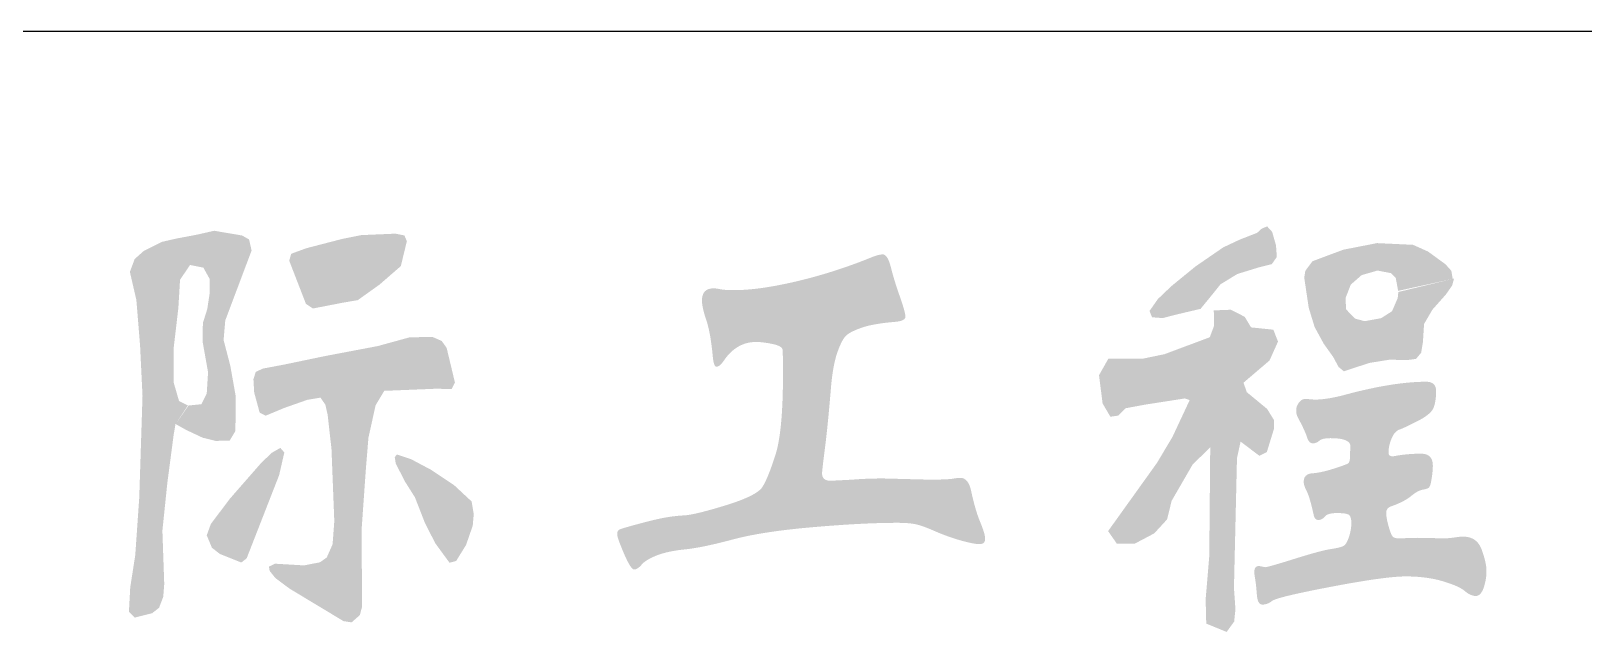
# Model space of a CAD drawing. Header units: millimetres. Extents: x -705761 to 1364679, y -410401 to 446404.
# Drawn here: x -488816 to -486714, y 65009 to 65822 of the extents above; entities that cross this region are included whole.
import ezdxf
from ezdxf.enums import TextEntityAlignment as Align

# ---------------------------------------------------------------- set-up
doc = ezdxf.new("R2010")
doc.units = ezdxf.units.MM
doc.layers.add('图框', color=7, linetype='Continuous', lineweight=13)
doc.styles.get("Standard").update_dxf_attribs({"font": 'arial.ttf'})
doc.styles.add('Style-仿宋_GB2312', font='')
doc.styles.add('宋体', font='', dxfattribs={"width": 0.7, "height": 2.5})
doc.styles.add('宋体_1', font='', dxfattribs={"width": 0.7, "height": 2.386364})
doc.styles.get('Style-仿宋_GB2312').set_extended_font_data('仿宋_GB2312')
doc.styles.get('宋体').set_extended_font_data('SimSun')
doc.styles.get('宋体_1').set_extended_font_data('SimSun')

# ---------------------------------------------------------------- blocks, each defined once
blk = doc.blocks.new('BSIET_通用_A1_1')
at = {"layer": '图框', "linetype": 'Continuous', "lineweight": 25, "extrusion": (0, 0, -1)}
for points in [[(80.245, 10.118), (80.032, 10.172), (79.731, 10.243), (79.593, 10.411), (79.461, 10.575), (79.234, 10.714), (78.938, 10.805), (78.767, 10.848), (78.699, 10.944), (78.71, 11.101), (78.762, 11.284), (78.83, 11.358), (78.903, 11.328), (78.966, 11.271), (79.206, 11.177), (79.423, 11.075), (79.8, 10.816), (80.128, 10.548), (80.309, 10.375), (80.422, 10.214), (80.387, 10.129)], [(91.743, 10.248), (91.693, 10.257), (91.343, 10.325), (91.134, 10.361), (90.841, 10.57), (90.552, 10.821), (90.47, 11.159), (90.504, 11.236), (90.624, 11.26), (91.09, 11.24), (91.34, 11.19), (91.83, 11.063), (92.035, 10.988), (92.062, 10.894), (91.836, 10.311)], [(79.378, 5.873), (79.276, 6.014), (79.259, 6.181), (79.279, 6.469), (79.238, 8.226), (79.189, 8.447), (78.934, 8.255), (78.834, 8.307), (78.735, 8.629), (78.735, 8.735), (78.83, 8.889), (79.105, 9.116), (79.15, 9.244), (78.798, 9.544), (78.683, 9.8), (78.746, 9.961), (79.047, 9.992), (79.133, 10.135), (79.32, 10.231), (79.552, 10.222), (79.547, 10.016), (79.606, 9.859), (80.218, 9.63), (80.503, 9.571), (80.979, 9.568), (81.105, 9.345), (81.056, 8.962), (80.951, 8.784), (80.846, 8.799), (80.748, 8.898), (80.484, 8.947), (79.945, 9.031), (79.878, 9.009), (80.111, 8.511), (80.321, 8.159), (80.982, 7.237), (80.863, 7.066), (80.625, 7.065), (80.358, 7.206), (80.184, 7.395), (80.122, 7.647), (79.839, 8.136), (79.6, 8.371), (79.613, 6.9), (79.662, 6.315), (79.654, 5.986)], [(91.218, 6.003), (91.106, 6.101), (91.077, 6.212), (91.078, 6.511), (91.083, 7.252), (91.025, 8.074), (90.99, 8.501), (90.893, 8.939), (90.776, 9.134), (90.065, 9.163), (89.866, 9.157), (89.82, 9.248), (89.932, 9.715), (89.999, 9.809), (90.126, 9.864), (90.436, 9.857), (90.862, 9.74), (91.579, 9.604), (92.132, 9.489), (92.423, 9.434), (92.516, 9.388), (92.546, 9.29), (92.536, 9.112), (92.462, 8.839), (92.38, 8.798), (92.131, 8.902), (91.818, 9.012), (91.638, 9.042), (91.573, 8.946), (91.542, 8.81), (91.49, 8.347), (91.452, 7.371), (91.475, 7.059), (91.554, 6.88), (91.646, 6.815), (91.862, 6.773), (92.253, 6.796), (92.336, 6.757), (92.327, 6.699), (92.249, 6.602), (92.056, 6.458), (91.327, 6.019)], [(92.71, 6.812), (92.638, 6.868), (92.199, 7.992), (92.128, 8.3), (92.182, 8.362), (92.295, 8.298), (92.438, 8.163), (92.869, 7.67), (93.123, 7.332), (93.178, 7.18), (93.108, 7.012), (92.999, 6.927)], [(89.893, 6.809), (89.803, 6.833), (89.669, 7.05), (89.579, 7.31), (89.565, 7.467), (89.594, 7.638), (89.833, 7.86), (90.15, 8.07), (90.412, 8.209), (90.605, 8.273), (90.634, 8.238), (90.621, 8.153), (90.5, 7.914), (90.361, 7.694), (90.226, 7.348), (90.086, 7.073)]]:
    blk.add_hatch(color=7, dxfattribs=at).paths.add_polyline_path(points)
at = {"layer": '图框', "linetype": 'Continuous', "lineweight": 25}
for points in [[(-94.152, 6.067), (-93.916, 6.127), (-93.823, 6.2), (-93.766, 6.349), (-93.753, 6.524), (-93.778, 7.243), (-93.711, 7.89), (-93.625, 8.543), (-93.601, 8.683), (-93.594, 8.693), (-93.435, 8.934), (-93.431, 8.935), (-93.553, 8.997), (-93.624, 9.242), (-93.625, 9.717), (-93.562, 10.255), (-93.539, 10.637), (-93.404, 10.836), (-93.223, 10.8), (-93.14, 10.65), (-93.139, 10.45), (-93.171, 10.239), (-93.23, 10.052), (-93.235, 9.805), (-93.16, 9.385), (-93.178, 9.098), (-93.25, 8.953), (-93.431, 8.935), (-93.426, 8.932), (-93.594, 8.693), (-93.599, 8.685), (-93.456, 8.605), (-93.233, 8.5), (-93.058, 8.457), (-92.868, 8.461), (-92.79, 8.591), (-92.785, 9.057), (-92.859, 9.473), (-92.95, 9.822), (-92.927, 10.087), (-92.571, 11.032), (-92.605, 11.181), (-92.699, 11.235), (-93.077, 11.299), (-93.316, 11.245), (-93.587, 11.194), (-93.788, 11.148), (-94.031, 11.025), (-94.153, 10.917), (-94.218, 10.743), (-94.13, 10.362), (-94.08, 9.747), (-94.047, 9.065), (-94.091, 7.692), (-94.145, 6.913), (-94.213, 6.477), (-94.231, 6.145)], [(-77.791, 9.398), (-77.685, 9.434), (-77.444, 9.512), (-77.17, 9.556), (-76.943, 9.549), (-76.816, 9.566), (-76.746, 9.649), (-76.722, 9.792), (-76.707, 10.038), (-76.593, 10.233), (-76.413, 10.435), (-76.325, 10.561), (-76.302, 10.652), (-76.319, 10.648), (-77.055, 10.471), (-77.063, 10.389), (-77.14, 10.211), (-77.287, 10.117), (-77.511, 10.076), (-77.64, 10.111), (-77.762, 10.236), (-77.769, 10.389), (-77.699, 10.57), (-77.552, 10.699), (-77.337, 10.761), (-77.156, 10.726), (-77.09, 10.662), (-77.055, 10.471), (-77.054, 10.487), (-76.319, 10.648), (-76.338, 10.758), (-76.417, 10.846), (-76.653, 11.018), (-76.856, 11.109), (-77.343, 11.132), (-77.799, 11.043), (-78.217, 10.887), (-78.314, 10.756), (-78.328, 10.663), (-78.267, 10.256), (-78.188, 9.998), (-78.063, 9.769), (-77.936, 9.592), (-77.863, 9.456)]]:
    blk.add_hatch(color=7, dxfattribs=at).paths.add_polyline_path(points)
h = blk.add_hatch(color=7, dxfattribs=at)
edge = h.paths.add_edge_path()
edge.add_spline(control_points=[(-82.984, 7.957), (-83.016, 7.957), (-83.089, 7.945)], knot_values=[0, 0, 0, 1, 1, 1], degree=2, periodic=0)
edge.add_spline(control_points=[(-83.089, 7.945), (-83.163, 7.933), (-83.411, 7.933)], knot_values=[0, 0, 0, 1, 1, 1], degree=2, periodic=0)
edge.add_line((-83.411, 7.933), (-84.023, 7.949))
edge.add_spline(control_points=[(-84.023, 7.949), (-84.253, 7.949), (-84.437, 7.933)], knot_values=[0, 0, 0, 1, 1, 1], degree=2, periodic=0)
edge.add_line((-84.437, 7.933), (-84.737, 7.918))
edge.add_spline(control_points=[(-84.737, 7.918), (-84.852, 7.918), (-84.852, 8.019)], knot_values=[0, 0, 0, 1, 1, 1], degree=2, periodic=0)
edge.add_spline(control_points=[(-84.852, 8.019), (-84.852, 8.058), (-84.814, 8.354)], knot_values=[0, 0, 0, 1, 1, 1], degree=2, periodic=0)
edge.add_spline(control_points=[(-84.814, 8.354), (-84.775, 8.65), (-84.731, 9.187)], knot_values=[0, 0, 0, 1, 1, 1], degree=2, periodic=0)
edge.add_spline(control_points=[(-84.731, 9.187), (-84.705, 9.483), (-84.645, 9.655)], knot_values=[0, 0, 0, 1, 1, 1], degree=2, periodic=0)
edge.add_spline(control_points=[(-84.645, 9.655), (-84.584, 9.826), (-84.527, 9.881)], knot_values=[0, 0, 0, 1, 1, 1], degree=2, periodic=0)
edge.add_spline(control_points=[(-84.527, 9.881), (-84.469, 9.935), (-84.31, 9.99)], knot_values=[0, 0, 0, 1, 1, 1], degree=2, periodic=0)
edge.add_spline(control_points=[(-84.31, 9.99), (-84.151, 10.044), (-83.851, 10.068)], knot_values=[0, 0, 0, 1, 1, 1], degree=2, periodic=0)
edge.add_spline(control_points=[(-83.851, 10.068), (-83.724, 10.083), (-83.724, 10.138)], knot_values=[0, 0, 0, 1, 1, 1], degree=2, periodic=0)
edge.add_spline(control_points=[(-83.724, 10.138), (-83.724, 10.192), (-83.8, 10.411)], knot_values=[0, 0, 0, 1, 1, 1], degree=2, periodic=0)
edge.add_spline(control_points=[(-83.8, 10.411), (-83.877, 10.629), (-83.921, 10.804)], knot_values=[0, 0, 0, 1, 1, 1], degree=2, periodic=0)
edge.add_spline(control_points=[(-83.921, 10.804), (-83.966, 10.979), (-84.03, 10.979)], knot_values=[0, 0, 0, 1, 1, 1], degree=2, periodic=0)
edge.add_spline(control_points=[(-84.03, 10.979), (-84.093, 10.979), (-84.202, 10.932)], knot_values=[0, 0, 0, 1, 1, 1], degree=2, periodic=0)
edge.add_spline(control_points=[(-84.202, 10.932), (-84.705, 10.73), (-85.206, 10.613)], knot_values=[0, 0, 0, 1, 1, 1], degree=2, periodic=0)
edge.add_spline(control_points=[(-85.206, 10.613), (-85.706, 10.496), (-86.044, 10.496)], knot_values=[0, 0, 0, 1, 1, 1], degree=2, periodic=0)
edge.add_spline(control_points=[(-86.044, 10.496), (-86.165, 10.496), (-86.225, 10.508)], knot_values=[0, 0, 0, 1, 1, 1], degree=2, periodic=0)
edge.add_spline(control_points=[(-86.225, 10.508), (-86.286, 10.52), (-86.318, 10.52)], knot_values=[0, 0, 0, 1, 1, 1], degree=2, periodic=0)
edge.add_spline(control_points=[(-86.318, 10.52), (-86.477, 10.52), (-86.477, 10.356)], knot_values=[0, 0, 0, 1, 1, 1], degree=2, periodic=0)
edge.add_spline(control_points=[(-86.477, 10.356), (-86.477, 10.262), (-86.42, 10.095)], knot_values=[0, 0, 0, 1, 1, 1], degree=2, periodic=0)
edge.add_spline(control_points=[(-86.42, 10.095), (-86.362, 9.928), (-86.331, 9.6)], knot_values=[0, 0, 0, 1, 1, 1], degree=2, periodic=0)
edge.add_spline(control_points=[(-86.331, 9.6), (-86.318, 9.46), (-86.28, 9.46)], knot_values=[0, 0, 0, 1, 1, 1], degree=2, periodic=0)
edge.add_spline(control_points=[(-86.28, 9.46), (-86.241, 9.46), (-86.184, 9.538)], knot_values=[0, 0, 0, 1, 1, 1], degree=2, periodic=0)
edge.add_spline(control_points=[(-86.184, 9.538), (-86.012, 9.795), (-85.744, 9.795)], knot_values=[0, 0, 0, 1, 1, 1], degree=2, periodic=0)
edge.add_spline(control_points=[(-85.744, 9.795), (-85.655, 9.795), (-85.524, 9.768)], knot_values=[0, 0, 0, 1, 1, 1], degree=2, periodic=0)
edge.add_spline(control_points=[(-85.524, 9.768), (-85.394, 9.741), (-85.387, 9.69)], knot_values=[0, 0, 0, 1, 1, 1], degree=2, periodic=0)
edge.add_spline(control_points=[(-85.387, 9.69), (-85.381, 9.639), (-85.381, 9.359)], knot_values=[0, 0, 0, 1, 1, 1], degree=2, periodic=0)
edge.add_spline(control_points=[(-85.381, 9.359), (-85.381, 8.588), (-85.483, 8.268)], knot_values=[0, 0, 0, 1, 1, 1], degree=2, periodic=0)
edge.add_spline(control_points=[(-85.483, 8.268), (-85.585, 7.949), (-85.661, 7.832)], knot_values=[0, 0, 0, 1, 1, 1], degree=2, periodic=0)
edge.add_spline(control_points=[(-85.661, 7.832), (-85.738, 7.715), (-86.155, 7.586)], knot_values=[0, 0, 0, 1, 1, 1], degree=2, periodic=0)
edge.add_spline(control_points=[(-86.155, 7.586), (-86.573, 7.458), (-86.713, 7.45)], knot_values=[0, 0, 0, 1, 1, 1], degree=2, periodic=0)
edge.add_spline(control_points=[(-86.713, 7.45), (-86.853, 7.442), (-86.981, 7.419)], knot_values=[0, 0, 0, 1, 1, 1], degree=2, periodic=0)
edge.add_spline(control_points=[(-86.981, 7.419), (-87.108, 7.396), (-87.341, 7.333)], knot_values=[0, 0, 0, 1, 1, 1], degree=2, periodic=0)
edge.add_spline(control_points=[(-87.341, 7.333), (-87.573, 7.271), (-87.599, 7.255)], knot_values=[0, 0, 0, 1, 1, 1], degree=2, periodic=0)
edge.add_spline(control_points=[(-87.599, 7.255), (-87.624, 7.24), (-87.624, 7.193)], knot_values=[0, 0, 0, 1, 1, 1], degree=2, periodic=0)
edge.add_spline(control_points=[(-87.624, 7.193), (-87.624, 7.146), (-87.532, 6.932)], knot_values=[0, 0, 0, 1, 1, 1], degree=2, periodic=0)
edge.add_spline(control_points=[(-87.532, 6.932), (-87.44, 6.718), (-87.395, 6.718)], knot_values=[0, 0, 0, 1, 1, 1], degree=2, periodic=0)
edge.add_spline(control_points=[(-87.395, 6.718), (-87.35, 6.718), (-87.293, 6.784)], knot_values=[0, 0, 0, 1, 1, 1], degree=2, periodic=0)
edge.add_spline(control_points=[(-87.293, 6.784), (-87.236, 6.85), (-87.086, 6.909)], knot_values=[0, 0, 0, 1, 1, 1], degree=2, periodic=0)
edge.add_spline(control_points=[(-87.086, 6.909), (-86.936, 6.967), (-86.703, 6.99)], knot_values=[0, 0, 0, 1, 1, 1], degree=2, periodic=0)
edge.add_spline(control_points=[(-86.703, 6.99), (-86.471, 7.014), (-86.063, 7.123)], knot_values=[0, 0, 0, 1, 1, 1], degree=2, periodic=0)
edge.add_spline(control_points=[(-86.063, 7.123), (-85.655, 7.232), (-84.976, 7.29)], knot_values=[0, 0, 0, 1, 1, 1], degree=2, periodic=0)
edge.add_spline(control_points=[(-84.976, 7.29), (-84.297, 7.349), (-83.832, 7.349)], knot_values=[0, 0, 0, 1, 1, 1], degree=2, periodic=0)
edge.add_spline(control_points=[(-83.832, 7.349), (-83.692, 7.349), (-83.603, 7.333)], knot_values=[0, 0, 0, 1, 1, 1], degree=2, periodic=0)
edge.add_spline(control_points=[(-83.603, 7.333), (-83.513, 7.318), (-83.335, 7.24)], knot_values=[0, 0, 0, 1, 1, 1], degree=2, periodic=0)
edge.add_spline(control_points=[(-83.335, 7.24), (-83.156, 7.162), (-82.978, 7.111)], knot_values=[0, 0, 0, 1, 1, 1], degree=2, periodic=0)
edge.add_spline(control_points=[(-82.978, 7.111), (-82.799, 7.061), (-82.723, 7.061)], knot_values=[0, 0, 0, 1, 1, 1], degree=2, periodic=0)
edge.add_spline(control_points=[(-82.723, 7.061), (-82.646, 7.061), (-82.646, 7.131)], knot_values=[0, 0, 0, 1, 1, 1], degree=2, periodic=0)
edge.add_spline(control_points=[(-82.646, 7.131), (-82.646, 7.201), (-82.713, 7.361)], knot_values=[0, 0, 0, 1, 1, 1], degree=2, periodic=0)
edge.add_spline(control_points=[(-82.713, 7.361), (-82.78, 7.52), (-82.838, 7.793)], knot_values=[0, 0, 0, 1, 1, 1], degree=2, periodic=0)
edge.add_spline(control_points=[(-82.838, 7.793), (-82.876, 7.957), (-82.984, 7.957)], knot_values=[0, 0, 0, 1, 1, 1], degree=2, periodic=0)
h = blk.add_hatch(color=7, dxfattribs=at)
edge = h.paths.add_edge_path()
edge.add_spline(control_points=[(-75.862, 6.702), (-75.862, 6.804), (-75.926, 6.983)], knot_values=[0, 0, 0, 1, 1, 1], degree=2, periodic=0)
edge.add_spline(control_points=[(-75.926, 6.983), (-75.989, 7.162), (-76.18, 7.162)], knot_values=[0, 0, 0, 1, 1, 1], degree=2, periodic=0)
edge.add_spline(control_points=[(-76.18, 7.162), (-76.225, 7.162), (-76.302, 7.15)], knot_values=[0, 0, 0, 1, 1, 1], degree=2, periodic=0)
edge.add_spline(control_points=[(-76.302, 7.15), (-76.378, 7.139), (-76.435, 7.139)], knot_values=[0, 0, 0, 1, 1, 1], degree=2, periodic=0)
edge.add_line((-76.435, 7.139), (-76.792, 7.146))
edge.add_line((-76.792, 7.146), (-77.047, 7.139))
edge.add_spline(control_points=[(-77.047, 7.139), (-77.111, 7.139), (-77.133, 7.166)], knot_values=[0, 0, 0, 1, 1, 1], degree=2, periodic=0)
edge.add_spline(control_points=[(-77.133, 7.166), (-77.156, 7.193), (-77.188, 7.306)], knot_values=[0, 0, 0, 1, 1, 1], degree=2, periodic=0)
edge.add_spline(control_points=[(-77.188, 7.306), (-77.219, 7.419), (-77.219, 7.485)], knot_values=[0, 0, 0, 1, 1, 1], degree=2, periodic=0)
edge.add_spline(control_points=[(-77.219, 7.485), (-77.219, 7.551), (-77.143, 7.575)], knot_values=[0, 0, 0, 1, 1, 1], degree=2, periodic=0)
edge.add_spline(control_points=[(-77.143, 7.575), (-76.971, 7.637), (-76.882, 7.711)], knot_values=[0, 0, 0, 1, 1, 1], degree=2, periodic=0)
edge.add_spline(control_points=[(-76.882, 7.711), (-76.792, 7.785), (-76.725, 7.797)], knot_values=[0, 0, 0, 1, 1, 1], degree=2, periodic=0)
edge.add_spline(control_points=[(-76.725, 7.797), (-76.659, 7.808), (-76.639, 7.828)], knot_values=[0, 0, 0, 1, 1, 1], degree=2, periodic=0)
edge.add_spline(control_points=[(-76.639, 7.828), (-76.62, 7.847), (-76.604, 7.949)], knot_values=[0, 0, 0, 1, 1, 1], degree=2, periodic=0)
edge.add_spline(control_points=[(-76.604, 7.949), (-76.588, 8.05), (-76.588, 8.12)], knot_values=[0, 0, 0, 1, 1, 1], degree=2, periodic=0)
edge.add_spline(control_points=[(-76.588, 8.12), (-76.588, 8.284), (-76.748, 8.284)], knot_values=[0, 0, 0, 1, 1, 1], degree=2, periodic=0)
edge.add_spline(control_points=[(-76.748, 8.284), (-76.933, 8.284), (-77.105, 8.252)], knot_values=[0, 0, 0, 1, 1, 1], degree=2, periodic=0)
edge.add_spline(control_points=[(-77.105, 8.252), (-77.187, 8.237), (-77.187, 8.299)], knot_values=[0, 0, 0, 1, 1, 1], degree=2, periodic=0)
edge.add_spline(control_points=[(-77.187, 8.299), (-77.187, 8.393), (-77.146, 8.49)], knot_values=[0, 0, 0, 1, 1, 1], degree=2, periodic=0)
edge.add_spline(control_points=[(-77.146, 8.49), (-77.105, 8.588), (-77.038, 8.611)], knot_values=[0, 0, 0, 1, 1, 1], degree=2, periodic=0)
edge.add_spline(control_points=[(-77.038, 8.611), (-76.971, 8.634), (-76.789, 8.728)], knot_values=[0, 0, 0, 1, 1, 1], degree=2, periodic=0)
edge.add_spline(control_points=[(-76.789, 8.728), (-76.607, 8.821), (-76.576, 8.911)], knot_values=[0, 0, 0, 1, 1, 1], degree=2, periodic=0)
edge.add_spline(control_points=[(-76.576, 8.911), (-76.544, 9), (-76.544, 9.129)], knot_values=[0, 0, 0, 1, 1, 1], degree=2, periodic=0)
edge.add_spline(control_points=[(-76.544, 9.129), (-76.544, 9.257), (-76.678, 9.257)], knot_values=[0, 0, 0, 1, 1, 1], degree=2, periodic=0)
edge.add_spline(control_points=[(-76.678, 9.257), (-77.124, 9.257), (-77.787, 9.078)], knot_values=[0, 0, 0, 1, 1, 1], degree=2, periodic=0)
edge.add_spline(control_points=[(-77.787, 9.078), (-78.023, 9.016), (-78.176, 9.016)], knot_values=[0, 0, 0, 1, 1, 1], degree=2, periodic=0)
edge.add_spline(control_points=[(-78.176, 9.016), (-78.22, 9.016), (-78.287, 9.024)], knot_values=[0, 0, 0, 1, 1, 1], degree=2, periodic=0)
edge.add_spline(control_points=[(-78.287, 9.024), (-78.354, 9.032), (-78.395, 8.981)], knot_values=[0, 0, 0, 1, 1, 1], degree=2, periodic=0)
edge.add_spline(control_points=[(-78.395, 8.981), (-78.437, 8.93), (-78.437, 8.872)], knot_values=[0, 0, 0, 1, 1, 1], degree=2, periodic=0)
edge.add_spline(control_points=[(-78.437, 8.872), (-78.437, 8.813), (-78.411, 8.767)], knot_values=[0, 0, 0, 1, 1, 1], degree=2, periodic=0)
edge.add_spline(control_points=[(-78.411, 8.767), (-78.322, 8.603), (-78.293, 8.514)], knot_values=[0, 0, 0, 1, 1, 1], degree=2, periodic=0)
edge.add_spline(control_points=[(-78.293, 8.514), (-78.265, 8.424), (-78.214, 8.424)], knot_values=[0, 0, 0, 1, 1, 1], degree=2, periodic=0)
edge.add_spline(control_points=[(-78.214, 8.424), (-78.163, 8.424), (-78.124, 8.459)], knot_values=[0, 0, 0, 1, 1, 1], degree=2, periodic=0)
edge.add_spline(control_points=[(-78.124, 8.459), (-78.086, 8.494), (-77.972, 8.494)], knot_values=[0, 0, 0, 1, 1, 1], degree=2, periodic=0)
edge.add_spline(control_points=[(-77.972, 8.494), (-77.704, 8.494), (-77.704, 8.385)], knot_values=[0, 0, 0, 1, 1, 1], degree=2, periodic=0)
edge.add_line((-77.704, 8.385), (-77.71, 8.237))
edge.add_spline(control_points=[(-77.71, 8.237), (-77.71, 8.167), (-77.736, 8.151)], knot_values=[0, 0, 0, 1, 1, 1], degree=2, periodic=0)
edge.add_spline(control_points=[(-77.736, 8.151), (-77.761, 8.136), (-77.93, 8.081)], knot_values=[0, 0, 0, 1, 1, 1], degree=2, periodic=0)
edge.add_spline(control_points=[(-77.93, 8.081), (-78.099, 8.027), (-78.217, 8.019)], knot_values=[0, 0, 0, 1, 1, 1], degree=2, periodic=0)
edge.add_spline(control_points=[(-78.217, 8.019), (-78.335, 8.011), (-78.335, 7.902)], knot_values=[0, 0, 0, 1, 1, 1], degree=2, periodic=0)
edge.add_spline(control_points=[(-78.335, 7.902), (-78.335, 7.855), (-78.293, 7.773)], knot_values=[0, 0, 0, 1, 1, 1], degree=2, periodic=0)
edge.add_spline(control_points=[(-78.293, 7.773), (-78.252, 7.692), (-78.201, 7.458)], knot_values=[0, 0, 0, 1, 1, 1], degree=2, periodic=0)
edge.add_spline(control_points=[(-78.201, 7.458), (-78.188, 7.388), (-78.137, 7.388)], knot_values=[0, 0, 0, 1, 1, 1], degree=2, periodic=0)
edge.add_spline(control_points=[(-78.137, 7.388), (-78.086, 7.388), (-78.048, 7.435)], knot_values=[0, 0, 0, 1, 1, 1], degree=2, periodic=0)
edge.add_spline(control_points=[(-78.048, 7.435), (-78.01, 7.481), (-77.885, 7.481)], knot_values=[0, 0, 0, 1, 1, 1], degree=2, periodic=0)
edge.add_spline(control_points=[(-77.885, 7.481), (-77.761, 7.481), (-77.726, 7.458)], knot_values=[0, 0, 0, 1, 1, 1], degree=2, periodic=0)
edge.add_spline(control_points=[(-77.726, 7.458), (-77.691, 7.435), (-77.691, 7.345)], knot_values=[0, 0, 0, 1, 1, 1], degree=2, periodic=0)
edge.add_spline(control_points=[(-77.691, 7.345), (-77.691, 7.255), (-77.723, 7.158)], knot_values=[0, 0, 0, 1, 1, 1], degree=2, periodic=0)
edge.add_spline(control_points=[(-77.723, 7.158), (-77.755, 7.061), (-77.796, 7.037)], knot_values=[0, 0, 0, 1, 1, 1], degree=2, periodic=0)
edge.add_spline(control_points=[(-77.796, 7.037), (-77.838, 7.014), (-77.968, 6.994)], knot_values=[0, 0, 0, 1, 1, 1], degree=2, periodic=0)
edge.add_spline(control_points=[(-77.968, 6.994), (-78.099, 6.975), (-78.459, 6.862)], knot_values=[0, 0, 0, 1, 1, 1], degree=2, periodic=0)
edge.add_spline(control_points=[(-78.459, 6.862), (-78.819, 6.749), (-78.857, 6.749)], knot_values=[0, 0, 0, 1, 1, 1], degree=2, periodic=0)
edge.add_line((-78.857, 6.749), (-78.94, 6.765))
edge.add_spline(control_points=[(-78.94, 6.765), (-79.004, 6.765), (-79.004, 6.679)], knot_values=[0, 0, 0, 1, 1, 1], degree=2, periodic=0)
edge.add_spline(control_points=[(-79.004, 6.679), (-79.004, 6.656), (-78.991, 6.582)], knot_values=[0, 0, 0, 1, 1, 1], degree=2, periodic=0)
edge.add_spline(control_points=[(-78.991, 6.582), (-78.979, 6.507), (-78.969, 6.375)], knot_values=[0, 0, 0, 1, 1, 1], degree=2, periodic=0)
edge.add_spline(control_points=[(-78.969, 6.375), (-78.959, 6.243), (-78.893, 6.243)], knot_values=[0, 0, 0, 1, 1, 1], degree=2, periodic=0)
edge.add_spline(control_points=[(-78.893, 6.243), (-78.826, 6.243), (-78.762, 6.293)], knot_values=[0, 0, 0, 1, 1, 1], degree=2, periodic=0)
edge.add_spline(control_points=[(-78.762, 6.293), (-78.698, 6.344), (-77.965, 6.484)], knot_values=[0, 0, 0, 1, 1, 1], degree=2, periodic=0)
edge.add_spline(control_points=[(-77.965, 6.484), (-77.232, 6.624), (-76.952, 6.624)], knot_values=[0, 0, 0, 1, 1, 1], degree=2, periodic=0)
edge.add_spline(control_points=[(-76.952, 6.624), (-76.671, 6.624), (-76.451, 6.558)], knot_values=[0, 0, 0, 1, 1, 1], degree=2, periodic=0)
edge.add_spline(control_points=[(-76.451, 6.558), (-76.231, 6.492), (-76.155, 6.426)], knot_values=[0, 0, 0, 1, 1, 1], degree=2, periodic=0)
edge.add_spline(control_points=[(-76.155, 6.426), (-76.078, 6.36), (-76.008, 6.36)], knot_values=[0, 0, 0, 1, 1, 1], degree=2, periodic=0)
edge.add_spline(control_points=[(-76.008, 6.36), (-75.938, 6.36), (-75.9, 6.472)], knot_values=[0, 0, 0, 1, 1, 1], degree=2, periodic=0)
edge.add_spline(control_points=[(-75.9, 6.472), (-75.862, 6.585), (-75.862, 6.702)], knot_values=[0, 0, 0, 1, 1, 1], degree=2, periodic=0)
at = {"layer": '图框', "color": 7, "linetype": 'Continuous', "lineweight": 25}
blk.add_line((-272, 14), (0, 14), dxfattribs=at)
at = {"layer": '图框', "color": 7, "lineweight": 25, "style": 'Style-仿宋_GB2312', "width": 0.7}
for tag, height, p in [('质量', 3, (-191, 52.5)), ('材料', 3, (-191.292, 45.711)), ('比例', 3, (-191.218, 38.432)), ('总页数', 4, (-19.517, 35.142)), ('页码', 4, (-38.162, 35.008)), ('版本号', 2.5, (-6.095, 34.916)), ('出图日期', 3, (-191.218, 31.432)), ('专业', 3, (-190.774, 24.646)), ('图号', 4, (-24, 21)), ('设计阶段', 3, (-235.288, 17.582)), ('件号', 3, (-191.087, 17.308)), ('装配图号', 3, (-235.299, 10.794)), ('项目编号', 3, (-191.087, 10.308))]:
    blk.add_attdef(tag, text='', height=height, dxfattribs=at).set_placement(p, align=Align.MIDDLE)
at = {"layer": '图框', "lineweight": 25, "style": '宋体_1', "width": 0.7, "flags": 3}
for tag, height, p in [('N审定_T5', 2.5, (-245.932, 52.29)), ('N审核_T5', 2.5, (-245.932, 45.29)), ('LZCO_NCB-W67-H36-D10_T7', 3, (-366.076, 39.582)), ('N校对_T5', 2.5, (-245.932, 38.29)), ('N设计_T5', 2.5, (-245.932, 31.29)), ('N制图_T5', 2.5, (-245.932, 24.29))]:
    blk.add_attdef(tag, text='', height=height, dxfattribs=at).set_placement(p, align=Align.MIDDLE_CENTER)
for tag, p in [('N审定_T6_H12_MV0.5_W15', (-226.906, 51.507)), ('N审核_T6_H12_MV0.5_W15', (-226.906, 44.507)), ('N校对_T6_H12_MV0.5_W15', (-226.906, 37.507)), ('N设计_T6_H12_MV0.5_W15', (-226.906, 30.507)), ('N制图_T6_H12_MV0.5_W15', (-226.906, 23.507))]:
    blk.add_attdef(tag, text='', height=1.5, dxfattribs=at).set_placement(p, align=Align.CENTER)
at = {"layer": '图框', "color": 7, "lineweight": 25, "width": 0.7, "flags": 104}
for tag, p in [('项目名称', (-79.178, 49.101)), ('子项', (-111.074, 34.832)), ('图名', (-111, 21))]:
    blk.add_attdef(tag, text='', height=4, dxfattribs=at).set_placement(p, align=Align.MIDDLE_CENTER)
at = {"layer": '图框', "style": '宋体_1', "width": 0.7, "flags": 3}
blk.add_attdef('LZCO_NYLGD-W67-H36-D10_T7', text='', height=3, dxfattribs=at).set_placement((-459.689, 32.874), align=Align.MIDDLE_CENTER)
at = {"layer": '图框', "lineweight": 25, "style": '宋体', "width": 0.7, "flags": 3}
blk.add_attdef('LZBARCODE_T1', text='', height=3, dxfattribs=at).set_placement((-380.287, 3.027), align=Align.BOTTOM_RIGHT)

msp = doc.modelspace()

# ---------------------------------------------------------------- block references
at = {"layer": '图框', "color": 3, "lineweight": 25, "xscale": 100, "yscale": 100, "zscale": 100}
msp.add_blockref('BSIET_通用_A1_1', (-479260.08, 64421.92), dxfattribs=at)

doc.saveas('drawing.dxf')
